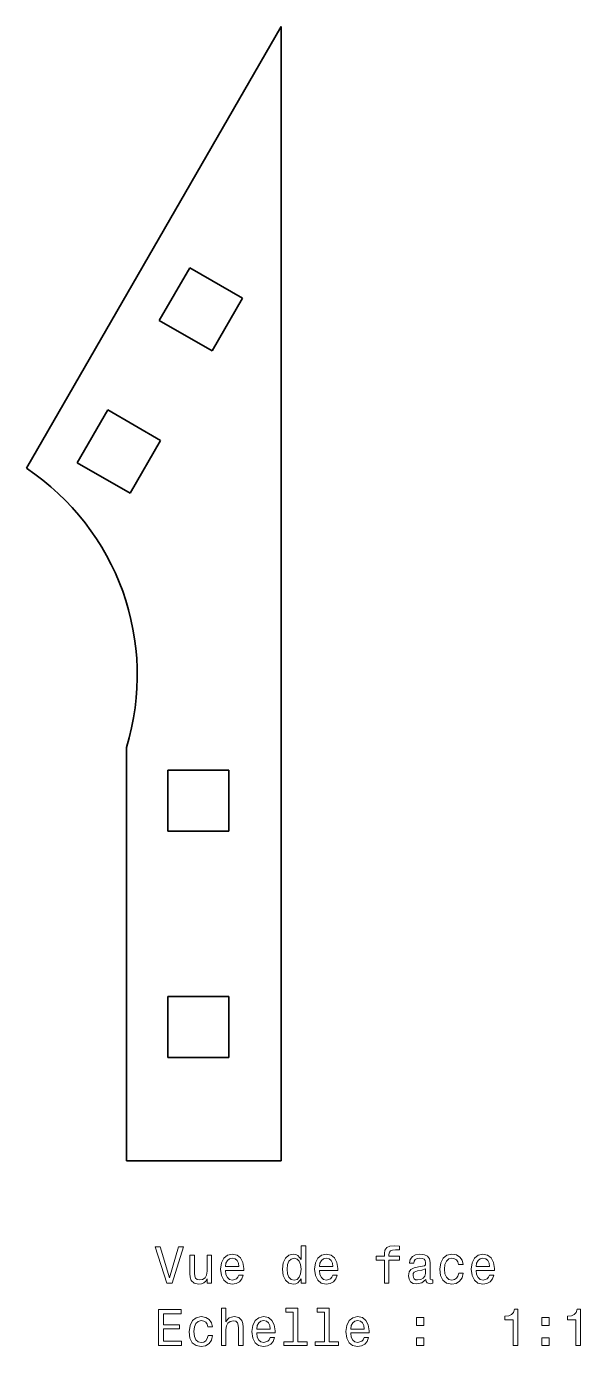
# Model space of a CAD drawing. Extents: x 136 to 190, y 32 to 160.
import ezdxf

# ---------------------------------------------------------------- set-up
doc = ezdxf.new("R2010")
doc.units = 0

msp = doc.modelspace()

# ---------------------------------------------------------------- linework, layer by layer
at = {"color": 7, "lineweight": 35}
for p, q in [((160.85144, 159.911285), (136.14856, 117.124641)), ((160.85144, 50.088707), (160.85144, 159.911285)), ((145.85144, 50.088707), (145.85144, 90.088707))]:
    msp.add_line(p, q, dxfattribs=at)
at = {"color": 7, "lineweight": 35, "ltscale": 0.1475}
for p, q in [((151.980576, 136.546509), (149.030563, 131.436951)), ((151.980576, 136.546509), (157.090118, 133.596497)), ((157.090118, 133.596497), (154.140121, 128.486938)), ((149.030563, 131.436951), (154.140121, 128.486938)), ((141.080566, 117.667152), (144.030563, 122.776695)), ((144.030563, 122.776695), (149.140121, 119.826698)), ((146.190125, 114.71714), (149.140121, 119.826698)), ((141.080566, 117.667152), (146.190125, 114.71714)), ((149.85144, 81.988701), (149.85144, 87.88871)), ((149.85144, 87.88871), (155.751434, 87.88871)), ((155.751434, 87.88871), (155.751434, 81.988701)), ((155.751434, 81.988701), (149.85144, 81.988701)), ((155.751434, 65.988701), (149.85144, 65.988701)), ((149.85144, 65.988701), (149.85144, 60.088707)), ((155.751434, 60.088707), (155.751434, 65.988701)), ((149.85144, 60.088707), (155.751434, 60.088707))]:
    msp.add_line(p, q, dxfattribs=at)
at = {"color": 7, "lineweight": 35, "ltscale": 0.375}
msp.add_line((145.85144, 50.088707), (160.85144, 50.088707), dxfattribs=at)
at = {"color": 7, "lineweight": 13}
for points in [[(150.895538, 41.737122), (150.018005, 38.756573), (149.11528, 41.737122), (148.636169, 41.737122), (149.765854, 38.232079), (150.270172, 38.232079), (151.374634, 41.737122)], [(154.097977, 40.940292), (153.654175, 40.940292), (153.654175, 39.376892), (153.603745, 39.013779), (153.457489, 38.75153), (153.230545, 38.590149), (152.932999, 38.539715), (152.695969, 38.580063), (152.544662, 38.701099), (152.458939, 38.907871), (152.438766, 39.200378), (152.438766, 40.940292), (151.994965, 40.940292), (151.994965, 39.160034), (152.010086, 38.801964), (152.105911, 38.504414), (152.398422, 38.232079), (152.867432, 38.136257), (153.119598, 38.171558), (153.336456, 38.262337), (153.523056, 38.418678), (153.674347, 38.645622), (153.674347, 38.232079), (154.097977, 38.232079)], [(155.434433, 39.457584), (157.209656, 39.457584), (157.214691, 39.664356), (157.134003, 40.244328), (156.912109, 40.678043), (156.559082, 40.940292), (156.090057, 41.036114), (155.631119, 40.935249), (155.278091, 40.652828), (155.051147, 40.193893), (154.970459, 39.588707), (155.046112, 38.968391), (155.273056, 38.5145), (155.621033, 38.232079), (156.074921, 38.136257), (156.468292, 38.20182), (156.791061, 38.373287), (157.028091, 38.645622), (157.164261, 39.008736), (156.72551, 39.008736), (156.63472, 38.807007), (156.503601, 38.655708), (156.130402, 38.534672), (155.842941, 38.590149), (155.626083, 38.766663), (155.484863, 39.054123), (155.434433, 39.442451)], [(162.782425, 38.650665), (162.782425, 38.232079), (163.226227, 38.232079), (163.226227, 41.853115), (162.78746, 41.853115), (162.78746, 40.526749), (162.44957, 40.910034), (162.242798, 41.000809), (162.005768, 41.036114), (161.577087, 40.935249), (161.244232, 40.652828), (161.027374, 40.198936), (160.951736, 39.588707), (161.027374, 38.978477), (161.244232, 38.519543), (161.577087, 38.232079), (162.005768, 38.136257), (162.242798, 38.171558), (162.454605, 38.262337)], [(164.542511, 39.457584), (166.317719, 39.457584), (166.322769, 39.664356), (166.242081, 40.244328), (166.020172, 40.678043), (165.667145, 40.940292), (165.19812, 41.036114), (164.739197, 40.935249), (164.386169, 40.652828), (164.159225, 40.193893), (164.078537, 39.588707), (164.154175, 38.968391), (164.381119, 38.5145), (164.729111, 38.232079), (165.182999, 38.136257), (165.57637, 38.20182), (165.899139, 38.373287), (166.136169, 38.645622), (166.272339, 39.008736), (165.833572, 39.008736), (165.742798, 38.807007), (165.611664, 38.655708), (165.23848, 38.534672), (164.951004, 38.590149), (164.734146, 38.766663), (164.592941, 39.054123), (164.542511, 39.442451)], [(170.841492, 40.471272), (170.841492, 38.232079), (171.285309, 38.232079), (171.285309, 40.471272), (172.293945, 40.471272), (172.293945, 40.849514), (171.285309, 40.849514), (171.285309, 41.015942), (171.320602, 41.21767), (171.4366, 41.353836), (171.633286, 41.434528), (171.91571, 41.464787), (172.293945, 41.444614), (172.293945, 41.8279), (171.81485, 41.853115), (171.381134, 41.807728), (171.078537, 41.671558), (170.896973, 41.434528), (170.841492, 41.09663), (170.841492, 40.849514), (170.029541, 40.849514), (170.029541, 40.471272)], [(174.871033, 38.585106), (174.871033, 38.569973), (174.896255, 38.398506), (174.971909, 38.277466), (175.289627, 38.181644), (175.536743, 38.221992), (175.536743, 38.56493), (175.430832, 38.549801), (175.289627, 38.615364), (175.264404, 38.817093), (175.264404, 40.219109), (175.203888, 40.577179), (175.027374, 40.829342), (174.719742, 40.980637), (174.286026, 41.036114), (173.862396, 40.975594), (173.549713, 40.804123), (173.353027, 40.536835), (173.28746, 40.183807), (173.28746, 40.153549), (173.685883, 40.153549), (173.721176, 40.365364), (173.832138, 40.516663), (174.013687, 40.607437), (174.270889, 40.642742), (174.518005, 40.617527), (174.694519, 40.541878), (174.80043, 40.410751), (174.835739, 40.229198), (174.815567, 40.01738), (174.734863, 39.911472), (174.533142, 39.861042), (174.154907, 39.820694), (173.721176, 39.729916), (173.413544, 39.568535), (173.231995, 39.316372), (173.176514, 38.943172), (173.226944, 38.610321), (173.383286, 38.363201), (173.635452, 38.206863), (173.983429, 38.151386), (174.452454, 38.257294)], [(178.023056, 40.042599), (178.461823, 40.042599), (178.371033, 40.446056), (178.154175, 40.763779), (177.816284, 40.960464), (177.377518, 41.036114), (176.893372, 40.935249), (176.525208, 40.652828), (176.293228, 40.193893), (176.21254, 39.578621), (176.288177, 38.968391), (176.515137, 38.5145), (176.873199, 38.232079), (177.362396, 38.136257), (177.796112, 38.211906), (178.134003, 38.423721), (178.365997, 38.756573), (178.466858, 39.200378), (178.043228, 39.200378), (177.967575, 38.917957), (177.82637, 38.706142), (177.624634, 38.57502), (177.377518, 38.534672), (177.069885, 38.600235), (176.847977, 38.801964), (176.711823, 39.129772), (176.666428, 39.59375), (176.711823, 40.047642), (176.853027, 40.37545), (177.079971, 40.577179), (177.377518, 40.647785), (177.639771, 40.602394), (177.836456, 40.486401), (177.967575, 40.294758)], [(179.722626, 39.457584), (181.497833, 39.457584), (181.502884, 39.664356), (181.42218, 40.244328), (181.200287, 40.678043), (180.84726, 40.940292), (180.378235, 41.036114), (179.919312, 40.935249), (179.566284, 40.652828), (179.33934, 40.193893), (179.258636, 39.588707), (179.33429, 38.968391), (179.561234, 38.5145), (179.909225, 38.232079), (180.363113, 38.136257), (180.756485, 38.20182), (181.079254, 38.373287), (181.316284, 38.645622), (181.452454, 39.008736), (181.013687, 39.008736), (180.922913, 38.807007), (180.791779, 38.655708), (180.418579, 38.534672), (180.131119, 38.590149), (179.914261, 38.766663), (179.773056, 39.054123), (179.722626, 39.442451)], [(155.434433, 39.83078), (155.489914, 40.178764), (155.626083, 40.43597), (155.832855, 40.592308), (156.105194, 40.647785), (156.372482, 40.592308), (156.579254, 40.43597), (156.705338, 40.178764), (156.750717, 39.83078)], [(162.081406, 40.637699), (162.373917, 40.567093), (162.595825, 40.370407), (162.726944, 40.042599), (162.777374, 39.588707), (162.726944, 39.129772), (162.595825, 38.801964), (162.373917, 38.600235), (162.081406, 38.534672), (161.804031, 38.600235), (161.592224, 38.801964), (161.451004, 39.134815), (161.405624, 39.588707), (161.451004, 40.037556), (161.592224, 40.365364), (161.804031, 40.567093)], [(164.542511, 39.83078), (164.597977, 40.178764), (164.734146, 40.43597), (164.940918, 40.592308), (165.213257, 40.647785), (165.480545, 40.592308), (165.687317, 40.43597), (165.8134, 40.178764), (165.858795, 39.83078)], [(179.722626, 39.83078), (179.778091, 40.178764), (179.914261, 40.43597), (180.121033, 40.592308), (180.393372, 40.647785), (180.66066, 40.592308), (180.867432, 40.43597), (180.993515, 40.178764), (181.03891, 39.83078)], [(174.820602, 39.180206), (174.760086, 38.917957), (174.598709, 38.716228), (174.356628, 38.585106), (174.059082, 38.539715), (173.867432, 38.56493), (173.731262, 38.645622), (173.645538, 38.786835), (173.620316, 38.983521), (173.640488, 39.160034), (173.721176, 39.286114), (174.043945, 39.427322), (174.452454, 39.487843), (174.820602, 39.608879)], [(155.046112, 32.185249), (155.489914, 32.185249), (155.489914, 33.74865), (155.535309, 34.10672), (155.681549, 34.368965), (155.908508, 34.53035), (156.21109, 34.59087), (156.453171, 34.540436), (156.604462, 34.40427), (156.680115, 34.177322), (156.705338, 33.874729), (156.705338, 32.185249), (157.149139, 32.185249), (157.149139, 33.965508), (157.128967, 34.323578), (157.038177, 34.621128), (156.740631, 34.893463), (156.276657, 34.989285), (156.02449, 34.953979), (155.807632, 34.858162), (155.626083, 34.706863), (155.489914, 34.500092), (155.489914, 35.806286), (155.046112, 35.806286)], [(162.000717, 35.433086), (162.000717, 32.558449), (161.087891, 32.558449), (161.087891, 32.185249), (163.35231, 32.185249), (163.35231, 32.558449), (162.444519, 32.558449), (162.444519, 35.806286), (161.304749, 35.806286), (161.304749, 35.433086)], [(165.036743, 35.433086), (165.036743, 32.558449), (164.123917, 32.558449), (164.123917, 32.185249), (166.388336, 32.185249), (166.388336, 32.558449), (165.480545, 32.558449), (165.480545, 35.806286), (164.340775, 35.806286), (164.340775, 35.433086)], [(148.958939, 32.185249), (151.177948, 32.185249), (151.177948, 32.608879), (149.422913, 32.608879), (149.422913, 33.794041), (150.986313, 33.794041), (150.986313, 34.212627), (149.422913, 34.212627), (149.422913, 35.26162), (151.137604, 35.26162), (151.137604, 35.685249), (148.958939, 35.685249)], [(153.734863, 33.99577), (154.17363, 33.99577), (154.082855, 34.399227), (153.865997, 34.716949), (153.528091, 34.913635), (153.08934, 34.989285), (152.605194, 34.88842), (152.23703, 34.605999), (152.005051, 34.147064), (151.924347, 33.531792), (152, 32.921562), (152.226944, 32.46767), (152.585022, 32.185249), (153.074203, 32.089428), (153.507919, 32.165077), (153.845825, 32.376892), (154.077805, 32.709743), (154.17868, 33.153549), (153.755051, 33.153549), (153.679398, 32.871128), (153.538177, 32.659313), (153.336456, 32.528191), (153.08934, 32.487843), (152.781708, 32.553406), (152.559799, 32.755135), (152.42363, 33.082943), (152.378235, 33.546921), (152.42363, 34.000813), (152.564835, 34.328621), (152.791794, 34.53035), (153.08934, 34.600956), (153.351578, 34.555565), (153.548279, 34.439571), (153.679398, 34.247929)], [(158.470459, 33.410755), (160.245682, 33.410755), (160.250717, 33.617527), (160.170029, 34.197498), (159.94812, 34.631214), (159.595108, 34.893463), (159.126083, 34.989285), (158.667145, 34.88842), (158.314117, 34.605999), (158.087173, 34.147064), (158.006485, 33.541878), (158.082138, 32.921562), (158.309082, 32.46767), (158.657059, 32.185249), (159.110947, 32.089428), (159.504318, 32.154991), (159.827087, 32.326458), (160.064117, 32.598793), (160.200287, 32.961906), (159.761536, 32.961906), (159.670746, 32.760178), (159.539627, 32.608879), (159.166428, 32.487843), (158.878967, 32.54332), (158.662109, 32.719833), (158.520889, 33.007294), (158.470459, 33.395622)], [(158.470459, 33.783951), (158.52594, 34.131935), (158.662109, 34.389141), (158.868881, 34.545479), (159.141205, 34.600956), (159.408508, 34.545479), (159.61528, 34.389141), (159.741348, 34.131935), (159.786743, 33.783951)], [(167.578537, 33.410755), (169.353745, 33.410755), (169.358795, 33.617527), (169.278107, 34.197498), (169.056198, 34.631214), (168.703171, 34.893463), (168.234146, 34.989285), (167.775223, 34.88842), (167.422195, 34.605999), (167.195251, 34.147064), (167.114548, 33.541878), (167.190201, 32.921562), (167.417145, 32.46767), (167.765137, 32.185249), (168.219025, 32.089428), (168.612396, 32.154991), (168.935165, 32.326458), (169.172195, 32.598793), (169.30835, 32.961906), (168.869598, 32.961906), (168.778824, 32.760178), (168.64769, 32.608879), (168.27449, 32.487843), (167.98703, 32.54332), (167.770172, 32.719833), (167.628967, 33.007294), (167.578537, 33.395622)], [(167.578537, 33.783951), (167.634003, 34.131935), (167.770172, 34.389141), (167.976944, 34.545479), (168.249283, 34.600956), (168.516571, 34.545479), (168.723343, 34.389141), (168.849426, 34.131935), (168.894806, 33.783951)], [(173.958221, 34.142021), (174.654175, 34.142021), (174.654175, 34.893463), (173.958221, 34.893463)], [(183.323486, 32.185249), (183.78241, 32.185249), (183.78241, 35.710464), (183.439484, 35.710464), (183.348694, 35.402828), (183.167145, 35.196056), (182.889771, 35.07502), (182.506485, 35.034672), (182.506485, 34.676605), (183.323486, 34.676605)], [(186.102295, 34.142021), (186.798264, 34.142021), (186.798264, 34.893463), (186.102295, 34.893463)], [(189.395538, 32.185249), (189.854462, 32.185249), (189.854462, 35.710464), (189.51152, 35.710464), (189.420746, 35.402828), (189.239197, 35.196056), (188.961807, 35.07502), (188.578522, 35.034672), (188.578522, 34.676605), (189.395538, 34.676605)], [(173.958221, 32.185249), (174.654175, 32.185249), (174.654175, 32.936691), (173.958221, 32.936691)], [(186.102295, 32.185249), (186.798264, 32.185249), (186.798264, 32.936691), (186.102295, 32.936691)]]:
    msp.add_lwpolyline(points, close=True, dxfattribs=at)
at = {"color": 7, "lineweight": 35}
msp.add_arc((122.85144, 97.093361), 24.042989, 343.061853, 56.423096, dxfattribs=at)

doc.saveas('drawing.dxf')
